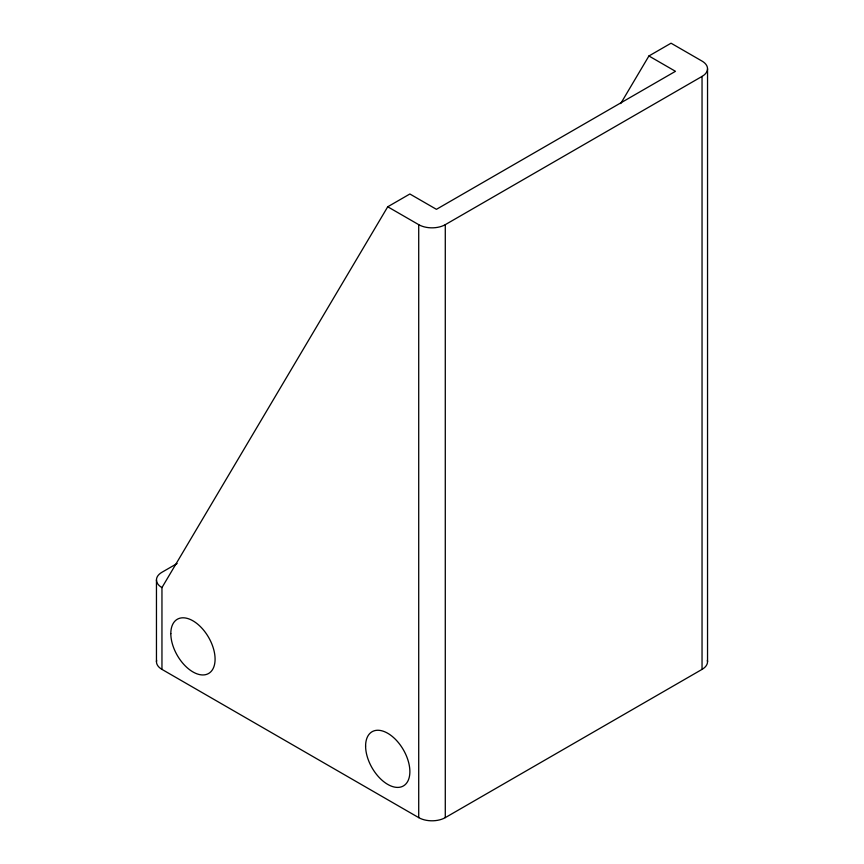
<?xml version="1.0" encoding="UTF-8"?>
<svg xmlns="http://www.w3.org/2000/svg" width="864" height="864" viewBox="0 0 864 864"><rect width="100%" height="100%" fill="white"/><g stroke="black" fill="none" stroke-linecap="round" stroke-linejoin="round"><path stroke-width="1.3" d="M707.378 660.301A18.781 10.843 0 0 1 702.043 669.384L445.284 817.625A18.781 10.843 0 0 1 418.716 817.625L161.957 669.384L161.957 587.596L387.731 206.777L409.871 193.99L436.428 209.326L675.475 71.312L648.918 55.976L620.698 103.583M648.918 55.976L671.047 43.2L702.043 61.096A18.781 10.843 0 0 1 702.043 76.421L702.043 669.384M387.731 206.777L418.716 224.662A18.781 10.843 0 0 0 445.284 224.662L702.043 76.421M177.131 563.501L161.957 572.26A18.781 10.843 0 0 0 161.957 587.596M707.54 68.764L707.54 661.716M445.284 224.662L445.284 817.625M418.716 224.662L418.716 817.625M156.46 579.928L156.46 661.716M161.957 669.384A18.781 10.843 0 0 1 156.622 660.301M170.813 633.604A31.298 18.068 60 0 0 204.012 674.903A31.298 18.068 60 0 0 204.012 630.634A31.298 18.068 60 0 0 170.813 633.604M365.602 746.064A31.298 18.068 60 0 0 398.801 787.363A31.298 18.068 60 0 0 398.801 743.094A31.298 18.068 60 0 0 365.602 746.064"/></g></svg>
